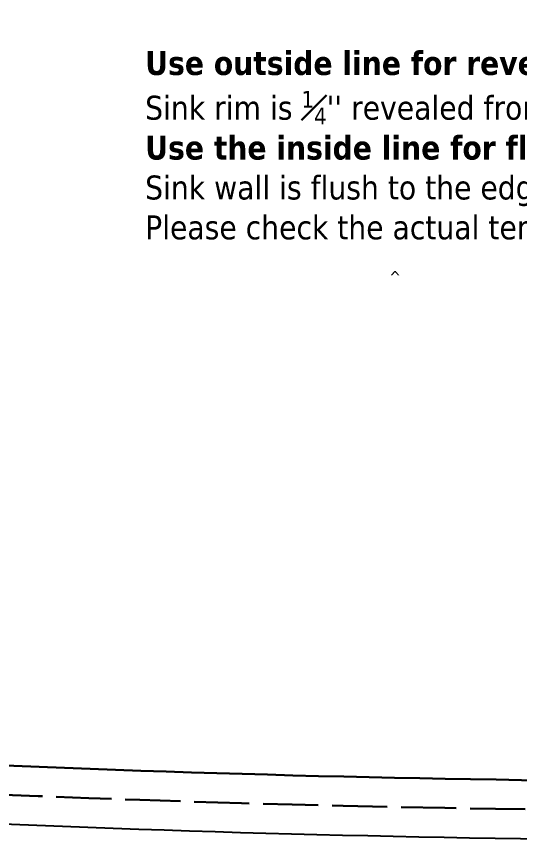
# Model space of a CAD drawing. Header units: millimetres. Extents: x 148 to 1479, y 271 to 1204.
# Drawn here: x 627.5 to 736.9, y 543.8 to 722.9 of the extents above; entities that cross this region are included whole.
import ezdxf

# ---------------------------------------------------------------- set-up
doc = ezdxf.new("R2010")
doc.units = ezdxf.units.MM
doc.linetypes.add('ACAD_ISO02W100', pattern=[15, 12, -3])
doc.layers.add('文字', color=3, linetype='Continuous', lineweight=30)
doc.layers.add('虚线', color=2, linetype='ACAD_ISO02W100', lineweight=30)
doc.styles.get("Standard").update_dxf_attribs({"font": 'arial.ttf'})

msp = doc.modelspace()

# ---------------------------------------------------------------- linework, layer by layer
msp.add_lwpolyline([(1074.334, 647.212, 0.0192887), (1074.334, 854.084, 0.3906795), (975.063, 953.74, 0.0212236), (620.896, 953.74, 0.3906795), (521.625, 854.084, 0.0192887), (521.625, 647.212, 0.3906795), (620.896, 547.556, 0.0212236), (975.063, 547.556, 0.3906795)], format="xyb", close=True)
at = {"layer": '虚线'}
msp.add_lwpolyline([(1067.989, 647.457, 0.0192887), (1067.989, 853.839, 0.3906795), (974.794, 947.395, 0.0212236), (621.165, 947.395, 0.3906795), (527.97, 853.839, 0.0192887), (527.97, 647.457, 0.3906795), (621.165, 553.901, 0.0212236), (974.794, 553.901, 0.3906795)], format="xyb", close=True, dxfattribs=at)
at = {"layer": '虚线', "color": 3, "linetype": 'ByBlock'}
msp.add_lwpolyline([(1061.644, 647.702, 0.0192887), (1061.644, 853.594, 0.3906795), (974.525, 941.051, 0.0212236), (621.434, 941.051, 0.3906795), (534.315, 853.594, 0.0192887), (534.315, 647.702, 0.3906795), (621.434, 560.245, 0.0212236), (974.525, 560.245, 0.3906795)], format="xyb", close=True, dxfattribs=at)

# ---------------------------------------------------------------- texts
at = {"layer": '文字', "attachment_point": 1}
for s, insert, char_height, width in [("\\A1;\\fTahoma|b1|i0|c0|p34;Use outside line for reveal mount cut\\fTahoma|b0|i0|c0|p34; \\PSink rim is {\\H0.7x;\\S1#4;}\\H1.00002x;'' revealed from the countertop opening\\P\\fTahoma|b1|i0|c0|p34;Use the inside line for flush mount cut \\P\\fTahoma|b0|i0|c0|p34;Sink wall is flush to the edge of countertop opening \\PPlease check the actual template against physical sink unit for the most accurate cut \\P\\P\\fTahoma|b1|i0|c0|p34; ", (655.483, 715.377), 5.2, 327.00433), ('{\\fTahoma|b0|i0|c163|p34;^ }', (708.523, 667.59), 2.6, 18.80155)]:
    msp.add_mtext(s, dxfattribs=dict(at, insert=insert, char_height=char_height, width=width))

doc.saveas('drawing.dxf')
